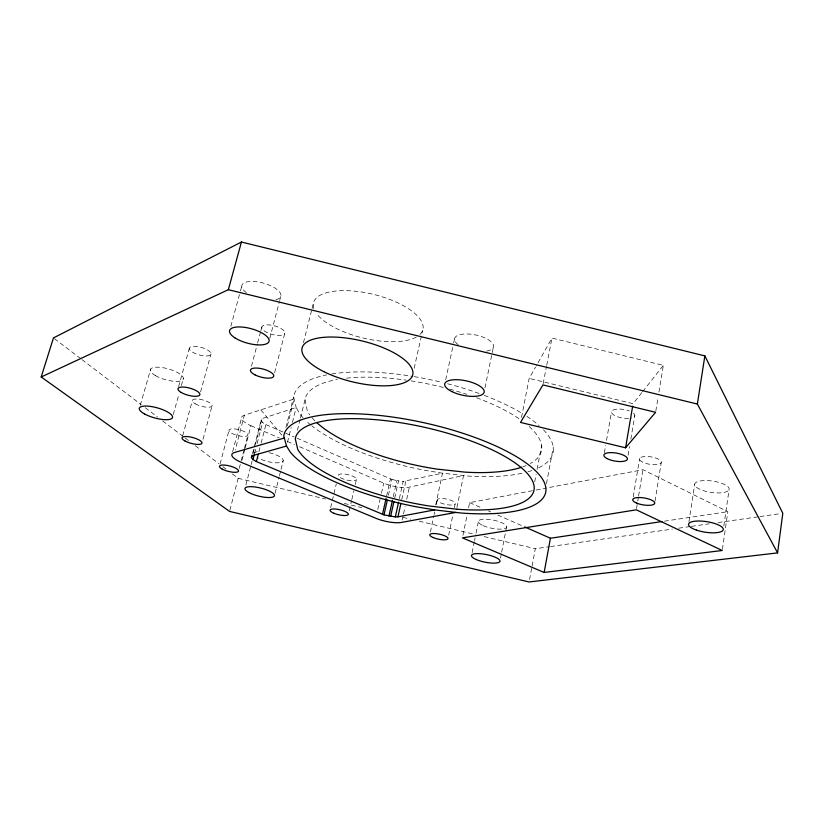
<?xml version="1.0" encoding="UTF-8"?>
<svg xmlns="http://www.w3.org/2000/svg" width="824" height="824" viewBox="0 0 824 824"><rect width="100%" height="100%" fill="white"/><g stroke="black" fill="none" stroke-linecap="round" stroke-linejoin="round"><path stroke-width="0.62" stroke-dasharray="4.12 3.09" d="M723.832 525.887L729.127 489.394A17.407 5.706 8.4 0 0 704.252 480.577A17.407 5.706 8.4 0 0 702.378 490.301A17.407 5.706 8.4 0 0 729.127 489.394M722.421 549.248L727.85 511.683L642.957 469.68L547.507 487.829M688.946 521.788L694.694 484.244M655.008 501.147L661.219 462.748A11.052 3.76 9.2 0 0 646.562 456.486A11.052 3.76 9.2 0 0 643.523 462.563A11.052 3.76 9.2 0 0 661.219 462.748M636.519 508.562L637.549 502.29M637.766 501.043L638.384 497.274M638.59 496.017L642.957 469.68M655.822 411.032L658.119 397.086M658.953 392.008L663.351 365.372L551.967 338.087L536.136 366.083M633.234 496.831L639.63 458.505M628.084 455.25L629.557 446.567M630.824 439.12L634.83 415.553M604.342 452.778L605.64 445.362M606.505 440.418L611.501 411.979M546.477 483.595L553.306 447.216M529.554 579.509L531.861 567.19M532.098 565.954L535.322 548.712L549.289 546.714M534.714 481.793L536.146 474.284M537.094 469.278L541.625 445.496M543.16 383.675L546.487 366.423M546.734 365.197L551.967 338.087M500.508 558.064L501.456 553.172M501.651 552.162L506.667 526.474M521.51 417.408L529.173 378.412L535.507 367.205M472.121 552.636L474.336 541.646M474.583 540.431L475.077 537.99M476.056 533.107L478.517 520.902M462.944 535.353L467.064 515.227M468.609 507.677L469.639 502.64L534.951 490.218M456.908 507.502L463.541 475.53L409.373 487.139A18.88 5.696 12.6 0 1 383.737 483.152L299.133 446.557M484.965 387.826L493.298 347.522M448.678 535.157L452.829 515.216M454.385 507.728L455.167 503.989A9.26 2.74 11.9 0 0 443.209 498.561A9.26 2.74 11.9 0 0 440.356 502.764A9.26 2.74 11.9 0 0 455.167 503.989M435.721 505.009L442.488 473.203L468.568 476.076A132.715 45.011 12.4 0 0 524.672 472.646M430.416 531.985L433.857 515.783M434.124 514.537L434.65 512.044M436.246 504.566L437.307 499.581M445.712 379.74L453.396 344.226M453.663 343L454.724 338.108M402.163 519.975L403.235 515.103M403.502 513.888L405.099 506.595M406.706 499.303L409.373 487.139M399.393 498.52L403.193 481.36L442.488 473.203L424.906 470.319A132.087 44.805 12.4 0 1 311.802 425.833M401.741 499.643L405.81 481.237M393.306 496.563L396.849 480.649L403.193 481.36M394.696 498.077L398.507 480.948M414.163 368.215L422.691 330.29M386.621 495.997L390.463 478.857L295.27 437.379M388.403 495.296L391.966 479.383L390.463 478.857M377.794 509.479L380.06 499.447M381.471 493.185L383.737 483.152M349.222 510.705L351.539 500.734M351.827 499.488L353.857 490.764M355.298 484.522L356.462 479.537A9.311 2.76 13.1 0 0 343.659 473.975A9.311 2.76 13.1 0 0 342.114 478.528A9.311 2.76 13.1 0 0 356.462 479.537M330.682 507.594L336.285 483.915M297.413 430.272L300.163 419.251M300.461 418.026L305.034 399.661A120.963 41.004 12.4 0 1 337.356 379.462M287.452 442.303L291.191 427.378M292.438 422.403L296.177 407.478L293.632 396.921A132.715 45.011 12.4 0 1 326.572 374.91M275.092 493.133L279.161 476.911M279.47 475.654L280.716 470.669M281.036 469.412L283.219 460.678M303.448 342.66L311.781 309.7M312.09 308.475L313.316 303.593M285.928 427.522L293.632 396.921M287.329 425.833L294.086 398.981L244.347 415.244L235.221 449.997M258.921 451.707L260.827 444.311M261.146 443.075L265.894 424.587L262.557 422.465L261.012 420.425L261.507 418.777L296.177 407.478L299.627 413.627A132.087 44.805 12.4 0 0 304.55 419.344M252.525 453.581L261.507 418.777M253.133 453.19L255.059 445.733M255.388 444.486L262.125 418.355M274.619 372.644L284.743 333.39A11.907 4.45 15 0 0 268.964 324.903A11.907 4.45 15 0 0 266.183 332.123A11.907 4.45 15 0 0 284.743 333.39M245.902 485.037L250.867 465.766M251.176 464.561L252.113 460.946M254.595 453.354L255.873 448.421M257.15 443.477L262.557 422.465M242.05 459.957L244.913 448.946M245.233 447.731L250.96 425.72A20.106 6.355 14.4 0 1 244.347 415.244M229.886 510.19L238.167 478.332L232.049 473.676M269.798 338.396L279.357 301.79M279.676 300.575L280.943 295.692M239.207 468.475L240.824 462.264M241.144 461.018L244.058 449.832M244.388 448.586L247.942 434.918M251.464 366.237L257.294 344.144M257.613 342.908L260.528 331.866M260.858 330.64L261.826 326.953M232.656 451.665L241.762 417.057M220.07 463.933L228.969 430.386M203.013 439.254L212.139 405.521M230.833 326.356L240.093 292.221M240.423 291.006L241.751 286.134M200.582 391.874L211.026 353.795M182.691 435.7L192.322 400.783M178.602 386.611L189.263 348.542M173.267 414.493L178.993 393.996M181.352 385.55L183.371 378.319M140.296 405.223L150.73 368.977M641.855 392.595L633.1 403.688L529.173 378.412M642.658 391.585L663.351 365.372M536.208 489.981L546.25 488.076M664.484 521.17L727.85 511.683M550.556 546.539L672.384 529.09M678.739 528.184L690.151 526.546M691.429 526.371L709.196 523.827M718.075 522.55L758.688 516.741M759.955 516.555L780.266 513.651M238.167 478.332L325.573 499.035M344.298 503.464L361.777 507.605M402.977 517.369L410.476 519.141M419.21 521.211L475.397 534.519M484.141 536.589L535.322 548.712M391.966 479.383L396.849 480.649M250.96 425.72L279.161 437.915M287.391 441.479L294.436 444.527M265.894 424.587L294.096 436.875M469.639 502.64L482.524 508.315M488.375 510.901L490.723 511.931M497.748 515.031L523.508 526.382M54.466 338.705L80.999 358.873M82.019 359.645L141.213 404.636M145.302 407.746L157.549 417.047M162.647 420.93L184.082 437.214M185.101 437.997L189.18 441.098M195.309 445.753L218.782 463.593M222.861 466.693L225.92 469.021M260.848 409.847L281.839 435.113M305.034 399.661L307.28 410.908A120.963 41.004 12.4 0 0 309.731 414.833M633.46 413.143A11.804 4.336 9.4 0 1 631.133 418.087M628.671 418.396A11.804 4.336 9.4 0 1 611.501 411.938A11.804 4.336 9.4 0 1 629.299 410.877M313.81 308.495A56.32 22.433 13.7 0 1 374.93 294.734A56.32 22.433 13.7 0 1 418.983 335.286M416.347 337.037A56.32 22.433 13.7 0 1 363.899 338.211A56.32 22.433 13.7 0 1 316.488 313.481M246.376 292.644A20.229 7.972 15.5 0 1 248.045 281.674A20.229 7.972 15.5 0 1 275.154 288.163A20.229 7.972 15.5 0 1 275.886 299.709M458.237 344.69A19.91 7.91 11.8 0 1 462.182 334.235A19.91 7.91 11.8 0 1 489.322 340.363A19.91 7.91 11.8 0 1 486.613 351.096M269.098 452.685A15.048 4.46 14.1 0 1 281.952 462.079A15.048 4.46 14.1 0 1 257.994 457.897M253.977 453.725A15.048 4.46 14.1 0 1 258.54 451.542M543.48 429.798A132.715 45.011 12.4 0 1 536.239 468.897M531.913 470.545A132.715 45.011 12.4 0 1 525.928 472.327M331.804 373.972A132.715 45.011 12.4 0 1 413.009 376.434M414.235 376.64A132.715 45.011 12.4 0 1 441.345 382.192M447.597 383.768A132.715 45.011 12.4 0 1 479.269 393.532M484.316 395.407A132.715 45.011 12.4 0 1 522.766 413.782M526.886 416.398A132.715 45.011 12.4 0 1 539.061 425.575M310.864 425.071A132.087 44.805 12.4 0 1 306.497 421.26M529.152 426.513A120.963 41.004 12.4 0 1 530.347 463.521M526.103 465.56A120.963 41.004 12.4 0 1 522.746 466.858M314.943 420.858A120.963 41.004 12.4 0 1 310.483 415.832M346.574 378.164A120.963 41.004 12.4 0 1 406.211 380.152M411.094 380.873A120.963 41.004 12.4 0 1 443.353 387.486M449.657 389.155A120.963 41.004 12.4 0 1 466.889 394.366M476.571 397.776A120.963 41.004 12.4 0 1 520.593 419.776M192.486 352.126A11.258 3.904 15.7 0 0 210.676 354.753A11.258 3.904 15.7 0 0 197.286 346.543A11.258 3.904 15.7 0 0 192.486 352.126M483.255 525.681A14.451 4.151 11.4 0 0 506.461 527.535A14.451 4.151 11.4 0 0 487.818 519.336A14.451 4.151 11.4 0 0 483.255 525.681M195.247 403.812A10.228 3.234 15.2 0 0 211.809 406.304A10.228 3.234 15.2 0 0 199.635 399.269A10.228 3.234 15.2 0 0 195.247 403.812M231.616 433.167A9.775 2.987 14.6 0 0 247.571 435.618A9.775 2.987 14.6 0 0 236.179 429.108A9.775 2.987 14.6 0 0 231.616 433.167M155.437 375.6A17.098 5.583 15.8 0 0 182.907 379.699A17.098 5.583 15.8 0 0 162.225 367.576A17.098 5.583 15.8 0 0 155.437 375.6"/><path stroke-width="1.24" d="M777.588 552.894L782.8 513.29L704.86 355.886L241.432 242.029L53.447 337.933L41.2 376.99L229.566 511.416L529.09 581.971L777.588 552.894L697.372 404.048L704.86 355.886M625.571 447.803L655.605 412.299L542.923 384.911L520.521 422.434L625.571 447.803L632.667 406.201M544.139 572.443L722.236 550.494L636.303 509.819L462.429 537.866L544.139 572.443L550.442 538.247L661.95 521.541M252.051 455.126L251.413 457.608L253.009 459.534L256.388 461.574L384.015 514.876L395.324 516.906L398.579 502.197M395.324 516.906L397.951 516.823L400.928 503.33M388.938 516.133L392.492 500.23M390.617 516.432L393.882 501.754M382.501 514.351L386.065 498.448M384.015 514.876L387.311 500.189M256.388 461.574L258.293 454.168M253.009 459.534L254.276 454.591M41.2 376.99L228.351 289.698L241.432 242.029M251.413 457.608L252.494 455.682L286.515 446.031L290.099 451.84A133.323 41.828 12.4 0 0 416.965 506.914L434.681 509.901L460.946 513.012A133.952 42.024 12.4 0 0 542.625 479.321A133.952 42.024 12.4 0 0 402.843 418.644A133.952 42.024 12.4 0 0 283.765 436.092L286.515 446.031M284.259 438.028L234.572 452.479A20.281 5.923 14.2 0 0 241.411 462.398L375.816 518.255A19.045 5.305 12.6 0 0 401.628 522.406L455.888 512.415M397.951 516.823L434.681 509.901M228.351 289.698L697.372 404.048M524.682 526.897L550.442 538.247M521.561 467.27A120.963 41.004 12.4 0 1 464.788 472.111L436.792 469.083A120.963 41.004 12.4 0 1 317.044 422.846M457.083 509.242L428.902 505.957A122.096 38.285 12.4 0 1 297.742 449.41L295.28 438.842A122.096 38.285 12.4 0 1 404.234 423.32A122.096 38.285 12.4 0 1 531.181 478.559A122.096 38.285 12.4 0 1 457.083 509.242M607.103 458.608A11.927 4.058 9.7 0 0 626.961 459.957A11.927 4.058 9.7 0 0 612.974 452.675A11.927 4.058 9.7 0 0 607.103 458.608M333.926 513.27A9.394 2.575 13.1 0 0 348.346 514.444A9.394 2.575 13.1 0 0 335.399 509.036A9.394 2.575 13.1 0 0 333.926 513.27M181.228 392.482A11.361 3.646 15.4 0 0 199.562 395.232A11.361 3.646 15.4 0 0 185.946 387.321A11.361 3.646 15.4 0 0 181.228 392.482M254.966 374.848A12.03 4.161 14.8 0 0 273.671 376.331A12.03 4.161 14.8 0 0 257.634 368.112A12.03 4.161 14.8 0 0 254.966 374.848M323.76 371.603A56.949 21.012 13.6 0 0 412.515 375.559A56.949 21.012 13.6 0 0 335.893 337.129A56.949 21.012 13.6 0 0 323.76 371.603M234.861 337.809A20.456 7.468 15.3 0 0 268.315 342.609A20.456 7.468 15.3 0 0 244.841 327.375A20.456 7.468 15.3 0 0 234.861 337.809M451.789 391.554A20.137 7.406 11.9 0 0 483.925 392.863A20.137 7.406 11.9 0 0 457.66 379.73A20.137 7.406 11.9 0 0 451.789 391.554M185.029 440.995A10.321 3.018 15 0 0 201.715 443.6A10.321 3.018 15 0 0 189.345 436.813A10.321 3.018 15 0 0 185.029 440.995M222.13 469.062A9.857 2.791 14.4 0 0 238.198 471.616A9.857 2.791 14.4 0 0 226.631 465.333A9.857 2.791 14.4 0 0 222.13 469.062M144.468 413.916A17.263 5.212 15.6 0 0 172.144 418.19A17.263 5.212 15.6 0 0 151.132 406.51A17.263 5.212 15.6 0 0 144.468 413.916M248.91 492.546A15.172 4.151 13.9 0 0 273.826 496.584A15.172 4.151 13.9 0 0 256.429 487.19A15.172 4.151 13.9 0 0 248.91 492.546M696.362 530.079A17.572 5.325 8.8 0 0 723.287 529.667A17.572 5.325 8.8 0 0 698.155 521.015A17.572 5.325 8.8 0 0 696.362 530.079M636.787 503.165A11.155 3.512 9.4 0 0 654.606 503.618A11.155 3.512 9.4 0 0 639.774 497.531A11.155 3.512 9.4 0 0 636.787 503.165M433.002 537.505A9.332 2.544 12 0 0 447.906 538.896A9.332 2.544 12 0 0 435.814 533.622A9.332 2.544 12 0 0 433.002 537.505M476.457 559.62A14.564 3.863 11.5 0 0 499.787 561.721A14.564 3.863 11.5 0 0 480.948 553.759A14.564 3.863 11.5 0 0 476.457 559.62"/></g></svg>
